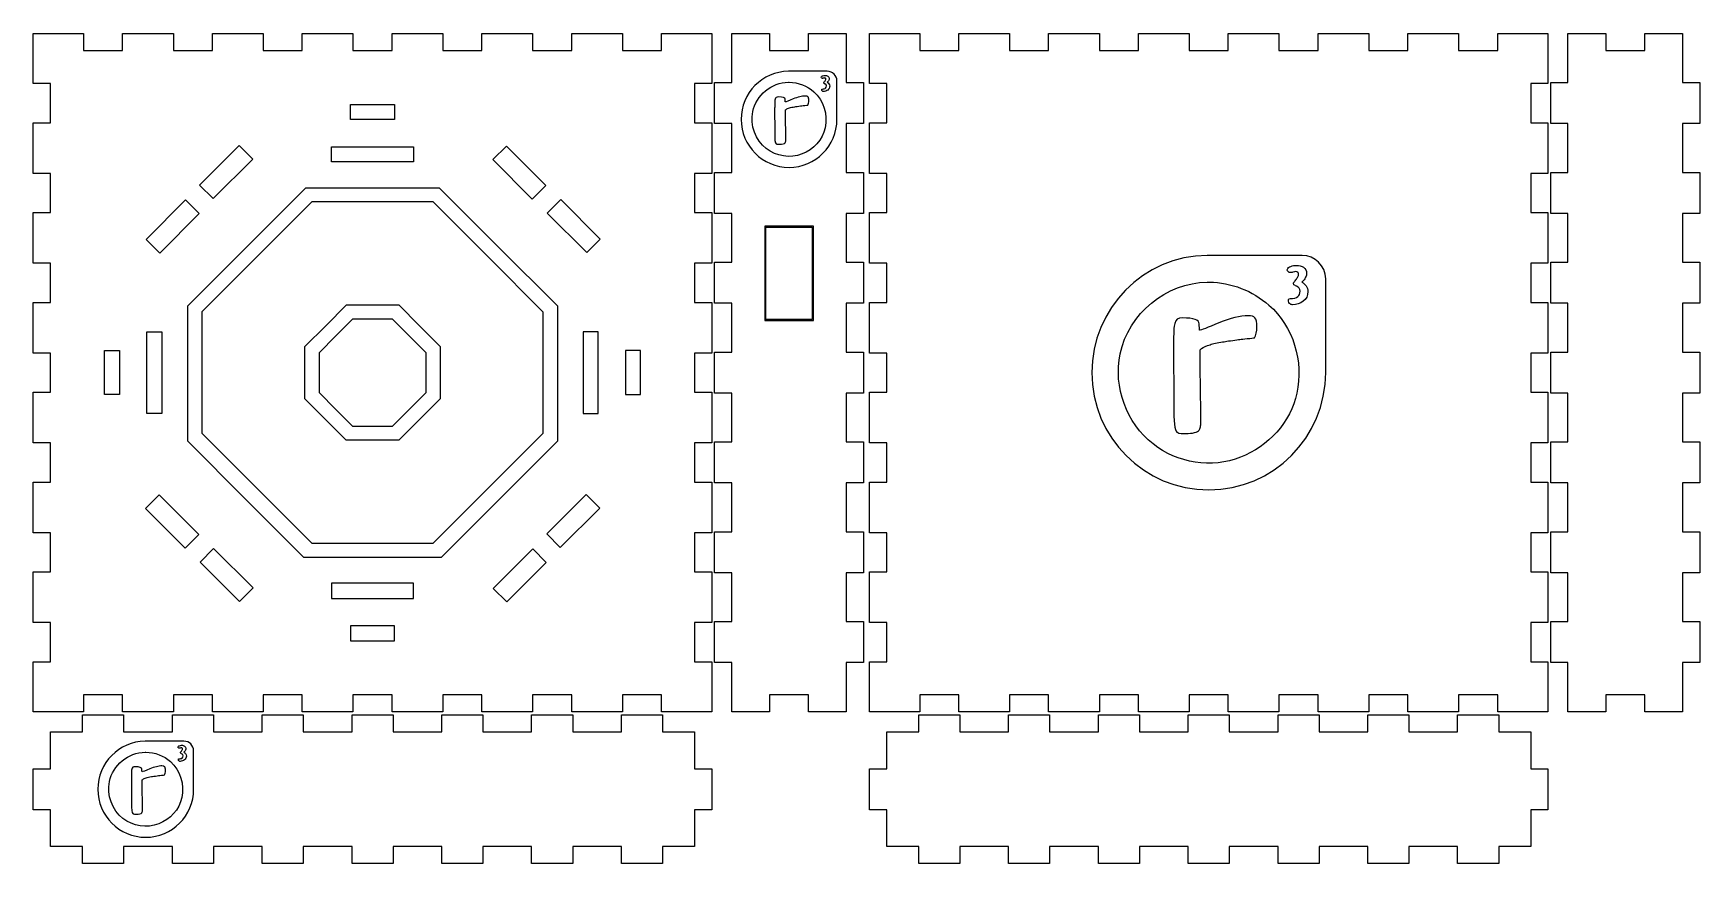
# Model space of a CAD drawing. Extents: x 6 to 298, y 136 to 281.
import ezdxf

# ---------------------------------------------------------------- set-up
doc = ezdxf.new("R2010")
doc.units = 0
doc.layers.add('newlayer', color=7, linetype='CONTINUOUS')

msp = doc.modelspace()

# ---------------------------------------------------------------- linework, layer by layer
at = {"layer": 'newlayer', "color": 7}
for points in [[(6.471903, 162.80524), (6.471903, 171.57774), (9.471903, 171.57774), (9.471903, 178.40774), (6.471903, 178.40774), (6.471903, 187.26524), (9.471903, 187.26524), (9.471903, 194.09524), (6.471903, 194.09524), (6.471903, 202.952737), (9.471903, 202.952737), (9.471903, 209.782737), (6.471903, 209.782737), (6.471903, 218.640237), (9.471903, 218.640237), (9.471903, 225.470237), (6.471903, 225.470237), (6.471903, 234.327737), (9.471903, 234.327737), (9.471903, 241.157737), (6.471903, 241.157737), (6.471903, 250.015237), (9.471903, 250.015237), (9.471903, 256.845237), (6.471903, 256.845237), (6.471903, 265.702737), (9.471903, 265.702737), (9.471903, 272.532737), (6.471903, 272.532737), (6.471903, 281.305237), (15.244403, 281.305237), (15.244403, 278.305237), (22.074403, 278.305237), (22.074403, 281.305237), (30.931903, 281.305237), (30.931903, 278.305237), (37.761903, 278.305237), (37.761903, 281.305237), (46.619403, 281.305237), (46.619403, 278.305237), (53.449403, 278.305237), (53.449403, 281.305237), (62.306903, 281.305237), (62.306903, 278.305237), (69.136903, 278.305237), (69.136903, 281.305237), (77.994403, 281.305237), (77.994403, 278.305237), (84.824403, 278.305237), (84.824403, 281.305237), (93.681903, 281.305237), (93.681903, 278.305237), (100.5119, 278.305237), (100.5119, 281.305237), (109.3694, 281.305237), (109.3694, 278.305237), (116.1994, 278.305237), (116.1994, 281.305237), (124.9719, 281.305237), (124.9719, 272.532737), (121.9719, 272.532737), (121.9719, 265.702737), (124.9719, 265.702737), (124.9719, 256.845237), (121.9719, 256.845237), (121.9719, 250.015237), (124.9719, 250.015237), (124.9719, 241.157737), (121.9719, 241.157737), (121.9719, 234.327737), (124.9719, 234.327737), (124.9719, 225.470237), (121.9719, 225.470237), (121.9719, 218.640237), (124.9719, 218.640237), (124.9719, 209.782737), (121.9719, 209.782737), (121.9719, 202.952737), (124.9719, 202.952737), (124.9719, 194.09524), (121.9719, 194.09524), (121.9719, 187.26524), (124.9719, 187.26524), (124.9719, 178.40774), (121.9719, 178.40774), (121.9719, 171.57774), (124.9719, 171.57774), (124.9719, 162.80524), (116.1994, 162.80524), (116.1994, 165.80524), (109.3694, 165.80524), (109.3694, 162.80524), (100.5119, 162.80524), (100.5119, 165.80524), (93.681903, 165.80524), (93.681903, 162.80524), (84.824403, 162.80524), (84.824403, 165.80524), (77.994403, 165.80524), (77.994403, 162.80524), (69.136903, 162.80524), (69.136903, 165.80524), (62.306903, 165.80524), (62.306903, 162.80524), (53.449403, 162.80524), (53.449403, 165.80524), (46.619403, 165.80524), (46.619403, 162.80524), (37.761903, 162.80524), (37.761903, 165.80524), (30.931903, 165.80524), (30.931903, 162.80524), (22.074403, 162.80524), (22.074403, 165.80524), (15.244403, 165.80524), (15.244403, 162.80524)], [(128.4719, 162.80524), (128.4719, 171.40774), (125.4719, 171.40774), (125.4719, 178.57774), (128.4719, 178.57774), (128.4719, 187.09524), (125.4719, 187.09524), (125.4719, 194.26524), (128.4719, 194.26524), (128.4719, 202.782737), (125.4719, 202.782737), (125.4719, 209.952737), (128.4719, 209.952737), (128.4719, 218.470237), (125.4719, 218.470237), (125.4719, 225.640237), (128.4719, 225.640237), (128.4719, 234.157737), (125.4719, 234.157737), (125.4719, 241.327737), (128.4719, 241.327737), (128.4719, 249.845237), (125.4719, 249.845237), (125.4719, 257.015237), (128.4719, 257.015237), (128.4719, 265.532737), (125.4719, 265.532737), (125.4719, 272.702737), (128.4719, 272.702737), (128.4719, 281.305237), (135.0569, 281.305237), (135.0569, 278.305237), (141.8869, 278.305237), (141.8869, 281.305237), (148.4719, 281.305237), (148.4719, 272.702737), (151.4719, 272.702737), (151.4719, 265.532737), (148.4719, 265.532737), (148.4719, 257.015237), (151.4719, 257.015237), (151.4719, 249.845237), (148.4719, 249.845237), (148.4719, 241.327737), (151.4719, 241.327737), (151.4719, 234.157737), (148.4719, 234.157737), (148.4719, 225.640237), (151.4719, 225.640237), (151.4719, 218.470237), (148.4719, 218.470237), (148.4719, 209.952737), (151.4719, 209.952737), (151.4719, 202.782737), (148.4719, 202.782737), (148.4719, 194.26524), (151.4719, 194.26524), (151.4719, 187.09524), (148.4719, 187.09524), (148.4719, 178.57774), (151.4719, 178.57774), (151.4719, 171.40774), (148.4719, 171.40774), (148.4719, 162.80524), (141.8869, 162.80524), (141.8869, 165.80524), (135.0569, 165.80524), (135.0569, 162.80524)], [(152.52192, 162.80524), (152.52192, 171.57774), (155.52192, 171.57774), (155.52192, 178.40774), (152.52192, 178.40774), (152.52192, 187.26524), (155.52192, 187.26524), (155.52192, 194.09524), (152.52192, 194.09524), (152.52192, 202.952737), (155.52192, 202.952737), (155.52192, 209.782737), (152.52192, 209.782737), (152.52192, 218.640237), (155.52192, 218.640237), (155.52192, 225.470237), (152.52192, 225.470237), (152.52192, 234.327737), (155.52192, 234.327737), (155.52192, 241.157737), (152.52192, 241.157737), (152.52192, 250.015237), (155.52192, 250.015237), (155.52192, 256.845237), (152.52192, 256.845237), (152.52192, 265.702737), (155.52192, 265.702737), (155.52192, 272.532737), (152.52192, 272.532737), (152.52192, 281.305237), (161.29443, 281.305237), (161.29443, 278.305237), (168.12443, 278.305237), (168.12443, 281.305237), (176.98194, 281.305237), (176.98194, 278.305237), (183.81194, 278.305237), (183.81194, 281.305237), (192.66945, 281.305237), (192.66945, 278.305237), (199.49945, 278.305237), (199.49945, 281.305237), (208.35696, 281.305237), (208.35696, 278.305237), (215.18696, 278.305237), (215.18696, 281.305237), (224.04447, 281.305237), (224.04447, 278.305237), (230.87451, 278.305237), (230.87451, 281.305237), (239.73206, 281.305237), (239.73206, 278.305237), (246.5621, 278.305237), (246.5621, 281.305237), (255.41963, 281.305237), (255.41963, 278.305237), (262.24963, 278.305237), (262.24963, 281.305237), (271.02213, 281.305237), (271.02213, 272.532737), (268.02213, 272.532737), (268.02213, 265.702737), (271.02213, 265.702737), (271.02213, 256.845237), (268.02213, 256.845237), (268.02213, 250.015237), (271.02213, 250.015237), (271.02213, 241.157737), (268.02213, 241.157737), (268.02213, 234.327737), (271.02213, 234.327737), (271.02213, 225.470237), (268.02213, 225.470237), (268.02213, 218.640237), (271.02213, 218.640237), (271.02213, 209.782737), (268.02213, 209.782737), (268.02213, 202.952737), (271.02213, 202.952737), (271.02213, 194.09524), (268.02213, 194.09524), (268.02213, 187.26524), (271.02213, 187.26524), (271.02213, 178.40774), (268.02213, 178.40774), (268.02213, 171.57774), (271.02213, 171.57774), (271.02213, 162.80524), (262.24963, 162.80524), (262.24963, 165.80524), (255.41963, 165.80524), (255.41963, 162.80524), (246.5621, 162.80524), (246.5621, 165.80524), (239.73206, 165.80524), (239.73206, 162.80524), (230.87451, 162.80524), (230.87451, 165.80524), (224.04447, 165.80524), (224.04447, 162.80524), (215.18696, 162.80524), (215.18696, 165.80524), (208.35696, 165.80524), (208.35696, 162.80524), (199.49945, 162.80524), (199.49945, 165.80524), (192.66945, 165.80524), (192.66945, 162.80524), (183.81194, 162.80524), (183.81194, 165.80524), (176.98194, 165.80524), (176.98194, 162.80524), (168.12443, 162.80524), (168.12443, 165.80524), (161.29443, 165.80524), (161.29443, 162.80524)], [(274.52213, 162.80524), (274.52213, 171.40774), (271.52213, 171.40774), (271.52213, 178.57774), (274.52213, 178.57774), (274.52213, 187.09524), (271.52213, 187.09524), (271.52213, 194.26524), (274.52213, 194.26524), (274.52213, 202.782737), (271.52213, 202.782737), (271.52213, 209.952737), (274.52213, 209.952737), (274.52213, 218.470237), (271.52213, 218.470237), (271.52213, 225.640237), (274.52213, 225.640237), (274.52213, 234.157737), (271.52213, 234.157737), (271.52213, 241.327737), (274.52213, 241.327737), (274.52213, 249.845237), (271.52213, 249.845237), (271.52213, 257.015237), (274.52213, 257.015237), (274.52213, 265.532737), (271.52213, 265.532737), (271.52213, 272.702737), (274.52213, 272.702737), (274.52213, 281.305237), (281.10713, 281.305237), (281.10713, 278.305237), (287.93713, 278.305237), (287.93713, 281.305237), (294.52213, 281.305237), (294.52213, 272.702737), (297.52213, 272.702737), (297.52213, 265.532737), (294.52213, 265.532737), (294.52213, 257.015237), (297.52213, 257.015237), (297.52213, 249.845237), (294.52213, 249.845237), (294.52213, 241.327737), (297.52213, 241.327737), (297.52213, 234.157737), (294.52213, 234.157737), (294.52213, 225.640237), (297.52213, 225.640237), (297.52213, 218.470237), (294.52213, 218.470237), (294.52213, 209.952737), (297.52213, 209.952737), (297.52213, 202.782737), (294.52213, 202.782737), (294.52213, 194.26524), (297.52213, 194.26524), (297.52213, 187.09524), (294.52213, 187.09524), (294.52213, 178.57774), (297.52213, 178.57774), (297.52213, 171.40774), (294.52213, 171.40774), (294.52213, 162.80524), (287.93713, 162.80524), (287.93713, 165.80524), (281.10713, 165.80524), (281.10713, 162.80524)], [(134.2219, 231.141175), (134.3215, 231.141175), (142.72189, 231.141175), (142.72189, 247.641177), (134.22189, 247.641177)], [(134.42112, 231.340393), (134.42112, 247.441957), (142.52268, 247.441957), (142.52268, 231.340393)], [(9.471903, 139.30524), (9.471903, 145.72024), (6.471903, 145.72024), (6.471903, 152.89024), (9.471903, 152.89024), (9.471903, 159.30524), (15.074403, 159.30524), (15.074403, 162.30524), (22.244403, 162.30524), (22.244403, 159.30524), (30.761903, 159.30524), (30.761903, 162.30524), (37.931903, 162.30524), (37.931903, 159.30524), (46.449403, 159.30524), (46.449403, 162.30524), (53.619403, 162.30524), (53.619403, 159.30524), (62.136903, 159.30524), (62.136903, 162.30524), (69.306903, 162.30524), (69.306903, 159.30524), (77.824403, 159.30524), (77.824403, 162.30524), (84.994403, 162.30524), (84.994403, 159.30524), (93.511903, 159.30524), (93.511903, 162.30524), (100.6819, 162.30524), (100.6819, 159.30524), (109.1994, 159.30524), (109.1994, 162.30524), (116.3694, 162.30524), (116.3694, 159.30524), (121.9719, 159.30524), (121.9719, 152.89024), (124.9719, 152.89024), (124.9719, 145.72024), (121.9719, 145.72024), (121.9719, 139.30524), (116.3694, 139.30524), (116.3694, 136.30524), (109.1994, 136.30524), (109.1994, 139.30524), (100.6819, 139.30524), (100.6819, 136.30524), (93.511903, 136.30524), (93.511903, 139.30524), (84.994403, 139.30524), (84.994403, 136.30524), (77.824403, 136.30524), (77.824403, 139.30524), (69.306903, 139.30524), (69.306903, 136.30524), (62.136903, 136.30524), (62.136903, 139.30524), (53.619403, 139.30524), (53.619403, 136.30524), (46.449403, 136.30524), (46.449403, 139.30524), (37.931903, 139.30524), (37.931903, 136.30524), (30.761903, 136.30524), (30.761903, 139.30524), (22.244403, 139.30524), (22.244403, 136.30524), (15.074403, 136.30524), (15.074403, 139.30524)], [(155.52192, 139.30524), (155.52192, 145.72024), (152.52192, 145.72024), (152.52192, 152.89024), (155.52192, 152.89024), (155.52192, 159.30524), (161.12443, 159.30524), (161.12443, 162.30524), (168.29443, 162.30524), (168.29443, 159.30524), (176.81194, 159.30524), (176.81194, 162.30524), (183.98194, 162.30524), (183.98194, 159.30524), (192.49945, 159.30524), (192.49945, 162.30524), (199.66945, 162.30524), (199.66945, 159.30524), (208.18696, 159.30524), (208.18696, 162.30524), (215.35696, 162.30524), (215.35696, 159.30524), (223.87447, 159.30524), (223.87447, 162.30524), (231.04451, 162.30524), (231.04451, 159.30524), (239.56206, 159.30524), (239.56206, 162.30524), (246.7321, 162.30524), (246.7321, 159.30524), (255.24963, 159.30524), (255.24963, 162.30524), (262.41963, 162.30524), (262.41963, 159.30524), (268.02213, 159.30524), (268.02213, 152.89024), (271.02213, 152.89024), (271.02213, 145.72024), (268.02213, 145.72024), (268.02213, 139.30524), (262.41963, 139.30524), (262.41963, 136.30524), (255.24963, 136.30524), (255.24963, 139.30524), (246.7321, 139.30524), (246.7321, 136.30524), (239.56206, 136.30524), (239.56206, 139.30524), (231.04451, 139.30524), (231.04451, 136.30524), (223.87447, 136.30524), (223.87447, 139.30524), (215.35696, 139.30524), (215.35696, 136.30524), (208.18696, 136.30524), (208.18696, 139.30524), (199.66945, 139.30524), (199.66945, 136.30524), (192.49945, 136.30524), (192.49945, 139.30524), (183.98194, 139.30524), (183.98194, 136.30524), (176.81194, 136.30524), (176.81194, 139.30524), (168.29443, 139.30524), (168.29443, 136.30524), (161.12443, 136.30524), (161.12443, 139.30524)]]:
    msp.add_lwpolyline(points, close=True, dxfattribs=at)
at = {"layer": 'newlayer', "color": 1}
for points in [[(138.363918, 274.67844)], [(144.741997, 273.961617)], [(138.514581, 272.759017)], [(61.887277, 266.246922), (61.887277, 268.880208), (69.556539, 268.880208), (69.556539, 266.246922)], [(141.303333, 270.353814)], [(37.883633, 252.440785), (35.514421, 254.809997), (42.414586, 261.710161), (44.783798, 259.340949)], [(58.579988, 258.838652), (58.579988, 261.471938), (72.863833, 261.471938), (72.863833, 258.838652)], [(95.993367, 254.727947), (93.624155, 252.358735), (86.72399, 259.2589), (89.093202, 261.628112)], [(87.85193, 199.92522), (77.70278, 189.77608), (65.721916, 189.77608), (53.741036, 189.77608), (43.591892, 199.92522), (33.442747, 210.07436), (33.442747, 221.88788), (33.442747, 233.70139), (43.763702, 244.0179), (54.084656, 254.3344), (65.726356, 254.3344), (77.36806, 254.3344), (87.68456, 244.01345), (98.00107, 233.6925), (98.00107, 221.88343), (98.00107, 210.07436)], [(28.538934, 242.931995), (26.169723, 245.301206), (33.069887, 252.201371), (35.439099, 249.832159)], [(85.92084, 242.2494), (76.31005, 251.86496), (65.726686, 251.86496), (55.143306, 251.86496), (45.527748, 242.25417), (35.912192, 232.64338), (35.912192, 222.06001), (35.912192, 211.47663), (45.52298, 201.86108), (55.133766, 192.24552), (65.717146, 192.24552), (76.30051, 192.24552), (85.91607, 201.85631), (95.53163, 211.4671), (95.53163, 222.05047), (95.53163, 232.63385)], [(105.50215, 245.383255), (103.132938, 243.014043), (96.232773, 249.914208), (98.601985, 252.28342)], [(211.508465, 242.534527)], [(227.077222, 240.784822)], [(211.876231, 237.849377)], [(73.917976, 213.84685), (70.295976, 210.23719), (65.709586, 210.23719), (61.123196, 210.23719), (57.513526, 213.85918), (53.903856, 217.48118), (53.903856, 222.0428), (53.903856, 226.60443), (57.538286, 230.23886), (61.172716, 233.87329), (65.746676, 233.87329), (70.320626, 233.87329), (73.930296, 230.2513), (77.53996, 226.6293), (77.53996, 222.04291), (77.53996, 217.45652)], [(72.137426, 228.47075), (69.204336, 231.40385), (65.721916, 231.40385), (62.239496, 231.40385), (59.306396, 228.47075), (56.373306, 225.53766), (56.373306, 222.05524), (56.373306, 218.57282), (59.306396, 215.63973), (62.239496, 212.70663), (65.721916, 212.70663), (69.204336, 212.70663), (72.137426, 215.63973), (75.07052, 218.57282), (75.07052, 222.05524), (75.07052, 225.53766)], [(218.683516, 231.978479)], [(28.938985, 214.913323), (26.305699, 214.913323), (26.305699, 229.197168), (28.938985, 229.197168)], [(102.50483, 214.913318), (105.138116, 214.913318), (105.138116, 229.197163), (102.50483, 229.197163)], [(21.530715, 218.220612), (18.897429, 218.220612), (18.897429, 225.889874), (21.530715, 225.889874)], [(109.9131, 218.220607), (112.546386, 218.220607), (112.546386, 225.889869), (109.9131, 225.889869)], [(35.35707, 193.797591), (32.987859, 191.428379), (26.087694, 198.328544), (28.456906, 200.697756)], [(98.519942, 191.510419), (96.15073, 193.879631), (103.050895, 200.779795), (105.420107, 198.410583)], [(44.865839, 184.452885), (42.496628, 182.083673), (35.596463, 188.983838), (37.965675, 191.35305)], [(89.175243, 182.001643), (86.806031, 184.370855), (93.706196, 191.271019), (96.075408, 188.901807)], [(58.579988, 185.27183), (58.579988, 182.638544), (72.863833, 182.638544), (72.863833, 185.27183)], [(61.887277, 177.86356), (61.887277, 175.230274), (69.556539, 175.230274), (69.556539, 177.86356)], [(25.999696, 157.695239)], [(26.150359, 155.775816)], [(32.377775, 156.978416)], [(28.939111, 153.370613)]]:
    msp.add_lwpolyline(points, close=True, dxfattribs=at)
for points in [[(145.152637, 274.67844), (138.473223, 274.67844), (138.434818, 274.67844)], [(144.180707, 273.490648), (144.17775, 273.49361), (144.174793, 273.496572)], [(144.186616, 271.494212), (144.21025, 271.57715), (144.292968, 271.580112)], [(144.538165, 272.66423), (144.535208, 272.702737), (144.555888, 272.73532)], [(144.697689, 272.918969), (144.697689, 272.92193)], [(144.854261, 273.141124), (144.854261, 273.144086)], [(145.436239, 272.504279), (145.439196, 272.504279)], [(146.839478, 266.396486), (146.839478, 273.007832)], [(135.956257, 268.336643), (135.968073, 263.961662)], [(137.911928, 263.185599), (137.911928, 263.469958), (137.864661, 266.692693), (137.864661, 267.924915)], [(228.079588, 242.534527), (211.775276, 242.534527), (211.681532, 242.534527)], [(225.707125, 239.635227), (225.699908, 239.642456), (225.69269, 239.649685)], [(227.351256, 238.782067), (227.351256, 238.789297)], [(226.579674, 237.618011), (226.572456, 237.712003), (226.622936, 237.791535)], [(226.969069, 238.239805), (226.969069, 238.247035)], [(228.771854, 237.227583), (228.779071, 237.227583)], [(232.19713, 222.318974), (232.19713, 238.456712)], [(225.72155, 234.762095), (225.77924, 234.964539), (225.981152, 234.971769)], [(205.631414, 227.054734), (205.660258, 216.375774)], [(210.405166, 214.481469), (210.405166, 215.175566), (210.289788, 223.04199), (210.289788, 226.04974)], [(32.788415, 157.695239), (26.109001, 157.695239), (26.070596, 157.695239)], [(31.816485, 156.507447), (31.813528, 156.510409), (31.810571, 156.513371)], [(31.822394, 154.511011), (31.846028, 154.593949), (31.928746, 154.596911)], [(32.173943, 155.681029), (32.170986, 155.719536), (32.191666, 155.752119)], [(32.333467, 155.935768), (32.333467, 155.938729)], [(32.490039, 156.157923), (32.490039, 156.160885)], [(33.072017, 155.521078), (33.074974, 155.521078)], [(34.475256, 149.413285), (34.475256, 156.024631)], [(23.592035, 151.353442), (23.603851, 146.978461)], [(25.547706, 146.202398), (25.547706, 146.486757), (25.500439, 149.709492), (25.500439, 150.941714)]]:
    msp.add_lwpolyline(points, dxfattribs=at)
for points in [[(138.363918, 274.67844), (133.794468, 274.620341), (130.104014, 270.882085), (130.104014, 266.286889)], [(138.434818, 274.67844), (138.411588, 274.67844), (138.387183, 274.678739), (138.363918, 274.67844)], [(144.092076, 273.650599), (144.092076, 273.726804), (144.140649, 273.77419), (144.183656, 273.804627)], [(144.174793, 273.496572), (144.13297, 273.531512), (144.092076, 273.58226), (144.092076, 273.650599)], [(144.183656, 273.804627), (144.226661, 273.835064), (144.276416, 273.860766), (144.340228, 273.884603)], [(144.340228, 273.884603), (144.471825, 273.935348), (144.605894, 273.961614), (144.741997, 273.961617)], [(144.742005, 273.961619), (144.946214, 273.961616), (145.122049, 273.917666), (145.258988, 273.822401)], [(146.839478, 273.007832), (146.821149, 273.928788), (146.073968, 274.671502), (145.152637, 274.67844)], [(145.258988, 273.822401), (145.397547, 273.728837), (145.477597, 273.57807), (145.477598, 273.410673)], [(132.13354, 267.628708), (132.713186, 270.494329), (135.441421, 272.74243), (138.363918, 272.756055)], [(138.363918, 272.756055), (138.414207, 272.75686), (138.464319, 272.759442), (138.514581, 272.759017)], [(138.514581, 272.759017), (140.072748, 272.745819), (141.614894, 272.143526), (142.78338, 271.112105)], [(142.78338, 271.112105), (144.532465, 269.596412), (145.268935, 267.078979), (144.774502, 264.829549)], [(144.177755, 271.399426), (144.177755, 271.431654), (144.179069, 271.463919), (144.186616, 271.494212)], [(144.254565, 271.239474), (144.21463, 271.282593), (144.177755, 271.329464), (144.177755, 271.399426)], [(144.313645, 273.440293), (144.243375, 273.440282), (144.217291, 273.46525), (144.180707, 273.490648)], [(144.452496, 271.14765), (144.378269, 271.14765), (144.305065, 271.185225), (144.254565, 271.239474)], [(144.292968, 271.580112), (144.552625, 271.588863), (144.736084, 271.64552), (144.8454, 271.731178)], [(144.3875, 273.452141), (144.359056, 273.445941), (144.351929, 273.440287), (144.313645, 273.440293)], [(144.499759, 273.4788), (144.453112, 273.467106), (144.415943, 273.458341), (144.3875, 273.452141)], [(144.455452, 271.14765), (144.455452, 271.14765), (144.452968, 271.147741), (144.452496, 271.14765)], [(145.232403, 271.396464), (145.018945, 271.241046), (144.756158, 271.157455), (144.455452, 271.14765)], [(144.668147, 273.511383), (144.651175, 273.511382), (144.588111, 273.500944), (144.499759, 273.4788)], [(144.623836, 272.539823), (144.590628, 272.562562), (144.546399, 272.581698), (144.538165, 272.66423)], [(144.555888, 272.73532), (144.58364, 272.778604), (144.627635, 272.83468), (144.697689, 272.918969)], [(144.744958, 272.474658), (144.69555, 272.496949), (144.657044, 272.517085), (144.623836, 272.539823)], [(144.851307, 273.455103), (144.818009, 273.485919), (144.765085, 273.511381), (144.668147, 273.511383)], [(144.697689, 272.92193), (144.764909, 273.000198), (144.817642, 273.073812), (144.854261, 273.141124)], [(145.004926, 272.110323), (145.004925, 272.286246), (144.935277, 272.390294), (144.744958, 272.474658)], [(144.8454, 271.731178), (144.954717, 271.816835), (145.004926, 271.930305), (145.004926, 272.110323)], [(144.904481, 273.327734), (144.90448, 273.386543), (144.889861, 273.419419), (144.851307, 273.455103)], [(144.854261, 273.144086), (144.888856, 273.204331), (144.90448, 273.261781), (144.904481, 273.327734)], [(145.264897, 272.886386), (145.226291, 272.843606), (145.185715, 272.799973), (145.143775, 272.759017)], [(145.143775, 272.759017), (145.261431, 272.692779), (145.360914, 272.609268), (145.436239, 272.504279)], [(145.572134, 272.080702), (145.572133, 271.795829), (145.45426, 271.5561), (145.232403, 271.396464)], [(145.406698, 273.114466), (145.364452, 273.024771), (145.317621, 272.947597), (145.264897, 272.886386)], [(145.477598, 273.410673), (145.477597, 273.311631), (145.451436, 273.212095), (145.406698, 273.114466)], [(145.439196, 272.504279), (145.439574, 272.503635), (145.438818, 272.499), (145.439196, 272.498355)], [(145.439196, 272.498355), (145.528227, 272.378256), (145.572133, 272.234914), (145.572134, 272.080702)], [(135.968073, 269.112706), (135.952262, 268.548012), (135.959209, 268.607253), (135.95921, 268.354416)], [(135.95921, 268.348491), (135.95837, 268.345367), (135.957375, 268.343798), (135.956257, 268.336643)], [(135.95921, 268.354416), (135.95921, 268.350469), (135.959204, 268.352154), (135.95921, 268.348491)], [(136.041928, 269.796945), (135.966392, 269.541284), (135.97861, 269.345878), (135.968073, 269.112706)], [(136.609131, 270.202749), (136.245515, 270.202741), (136.136781, 270.112992), (136.041928, 269.796945)], [(137.79376, 269.785097), (137.793756, 270.063217), (137.399594, 270.202741), (136.609131, 270.202749)], [(137.817394, 269.328938), (137.80158, 269.417425), (137.793756, 269.570172), (137.79376, 269.785097)], [(139.194044, 269.841376), (138.371955, 269.500029), (137.912245, 269.32893), (137.817394, 269.328938)], [(137.864661, 267.924915), (137.959512, 268.051331), (138.134598, 268.154149), (138.387552, 268.230008)], [(138.387552, 268.230008), (138.514022, 268.267929), (138.631384, 268.304634), (138.742054, 268.342567)], [(138.742054, 268.342567), (138.868523, 268.380487), (139.020138, 268.412063), (139.194044, 268.437353)], [(141.303333, 270.353815), (140.718381, 270.353806), (140.016124, 270.182707), (139.194044, 269.841376)], [(139.194044, 268.437353), (139.383752, 268.475273), (139.540232, 268.501719), (139.666714, 268.514367)], [(139.666714, 268.514367), (139.793181, 268.539645), (139.968268, 268.56609), (140.189605, 268.591381)], [(140.189605, 268.591381), (140.410929, 268.629301), (140.575237, 268.652784), (140.685908, 268.665433)], [(140.685908, 268.665433), (140.812376, 268.678068), (140.995286, 268.696421), (141.232432, 268.721712)], [(141.232432, 268.721712), (141.485375, 268.74699), (141.657508, 268.768305), (141.752369, 268.780954)], [(141.776003, 270.202749), (141.696948, 270.303878), (141.540464, 270.353806), (141.303333, 270.353814)], [(141.752369, 268.780954), (141.863029, 268.957937), (141.920749, 269.21567), (141.920758, 269.557017)], [(141.920758, 269.557017), (141.920749, 269.898348), (141.87085, 270.114245), (141.776003, 270.202749)], [(130.104014, 266.286889), (130.104014, 261.655511), (133.854019, 257.8983), (138.473223, 257.8983)], [(134.493934, 261.183238), (132.574927, 262.653566), (131.64575, 265.263742), (132.13354, 267.628708)], [(138.473223, 257.8983), (143.092427, 257.8983), (146.839479, 261.655511), (146.839478, 266.286889)], [(146.839478, 266.286889), (146.839478, 266.323073), (146.840139, 266.36041), (146.839478, 266.396486)], [(135.968073, 263.961662), (135.968442, 262.770795), (136.012569, 262.137011), (136.201454, 262.036315)], [(136.201454, 262.036315), (136.296308, 261.985746), (136.276489, 261.932643), (136.7982, 261.932643)], [(136.7982, 261.932643), (137.335713, 261.932643), (137.667282, 262.017108), (137.79376, 262.181456)], [(137.79376, 262.181456), (137.856993, 262.282592), (137.88829, 262.38245), (137.888294, 262.483588)], [(137.888294, 262.483588), (137.904099, 262.584725), (137.911923, 262.711027), (137.911928, 262.862733)], [(137.911928, 262.862733), (137.911923, 263.02708), (137.911923, 263.135029), (137.911928, 263.185599)], [(144.774502, 264.829549), (144.342348, 262.73494), (142.72825, 260.988766), (140.747946, 260.241299)], [(140.747946, 260.241299), (138.692876, 259.40975), (136.222827, 259.807505), (134.493934, 261.183238)], [(211.508465, 242.534527), (200.354533, 242.392713), (191.346212, 233.267944), (191.346212, 222.051457)], [(211.681532, 242.534527), (211.624826, 242.534527), (211.565255, 242.535256), (211.508465, 242.534527)], [(232.19713, 238.456712), (232.15239, 240.704689), (230.328536, 242.517593), (228.079588, 242.534527)], [(225.490779, 240.025654), (225.490779, 240.211662), (225.609345, 240.327329), (225.714324, 240.401623)], [(225.69269, 239.649685), (225.590601, 239.734972), (225.490779, 239.858844), (225.490779, 240.025654)], [(226.031624, 239.512314), (225.860097, 239.512287), (225.796428, 239.573232), (225.707125, 239.635227)], [(225.714324, 240.401623), (225.8193, 240.475916), (225.940749, 240.538653), (226.096513, 240.596837)], [(226.211902, 239.541234), (226.142471, 239.5261), (226.125076, 239.512299), (226.031624, 239.512314)], [(226.096513, 240.596837), (226.417739, 240.720702), (226.744998, 240.784815), (227.077222, 240.784822)], [(226.485925, 239.606306), (226.372062, 239.577764), (226.281332, 239.556368), (226.211902, 239.541234)], [(226.896956, 239.685838), (226.855529, 239.685836), (226.701591, 239.660358), (226.485925, 239.606306)], [(227.344046, 239.548465), (227.262767, 239.623682), (227.13358, 239.685833), (226.896956, 239.685838)], [(226.969069, 238.247035), (227.133151, 238.438079), (227.26187, 238.617764), (227.351256, 238.782067)], [(227.077243, 240.784826), (227.575712, 240.78482), (228.004922, 240.677542), (228.339187, 240.445008)], [(227.473844, 239.237567), (227.473842, 239.381115), (227.438157, 239.461363), (227.344046, 239.548465)], [(227.351256, 238.789297), (227.435703, 238.936351), (227.473842, 239.076582), (227.473844, 239.237567)], [(228.339187, 240.445008), (228.677407, 240.216627), (228.872806, 239.848615), (228.872809, 239.440015)], [(228.699743, 238.716998), (228.596624, 238.49806), (228.482309, 238.309684), (228.35361, 238.160275)], [(228.872809, 239.440015), (228.872806, 239.198262), (228.808948, 238.955302), (228.699743, 238.716998)], [(196.300242, 225.326724), (197.715146, 232.321463), (204.374712, 237.808889), (211.508465, 237.842147)], [(211.508465, 237.842147), (211.631219, 237.844113), (211.753541, 237.850415), (211.876231, 237.849377)], [(211.876231, 237.849378), (215.679684, 237.81716), (219.444031, 236.347014), (222.296281, 233.829403)], [(226.788795, 237.314343), (226.707736, 237.369847), (226.599771, 237.416557), (226.579674, 237.618011)], [(226.622936, 237.791535), (226.690677, 237.897188), (226.798067, 238.034064), (226.969069, 238.239805)], [(227.084451, 237.15528), (226.963846, 237.209692), (226.869855, 237.25884), (226.788795, 237.314343)], [(227.719027, 236.265969), (227.719025, 236.695382), (227.549015, 236.949355), (227.084451, 237.15528)], [(227.329627, 235.340507), (227.596469, 235.54959), (227.719027, 235.82656), (227.719027, 236.265969)], [(228.35361, 238.160275), (228.259375, 238.05585), (228.16033, 237.949347), (228.057955, 237.849378)], [(228.057955, 237.849378), (228.34515, 237.687694), (228.587986, 237.483851), (228.771854, 237.227583)], [(229.103571, 236.193668), (229.103569, 235.498316), (228.815843, 234.913157), (228.274294, 234.523499)], [(228.779071, 237.227583), (228.779994, 237.226011), (228.778149, 237.214696), (228.779071, 237.213122)], [(228.779071, 237.213122), (228.996395, 236.919971), (229.103569, 236.570084), (229.103571, 236.193668)], [(222.296281, 233.829403), (226.56576, 230.129725), (228.363468, 223.984881), (227.156567, 218.494213)], [(225.699921, 234.530729), (225.699921, 234.609396), (225.703126, 234.688152), (225.72155, 234.762095)], [(225.887412, 234.1403), (225.789932, 234.245549), (225.699921, 234.359958), (225.699921, 234.530729)], [(226.370556, 233.916165), (226.18937, 233.916165), (226.01068, 234.007884), (225.887412, 234.1403)], [(225.981152, 234.971769), (226.614969, 234.993129), (227.06279, 235.131425), (227.329627, 235.340507)], [(226.377774, 233.916165), (226.377774, 233.916165), (226.371709, 233.916389), (226.370556, 233.916165)], [(228.274294, 234.523499), (227.753248, 234.144137), (227.111789, 233.940098), (226.377774, 233.916165)], [(205.840535, 230.619208), (205.656155, 229.995161), (205.685978, 229.518191), (205.660258, 228.949039)], [(207.225068, 231.609741), (206.337487, 231.609721), (206.072071, 231.390652), (205.840535, 230.619208)], [(210.116721, 230.590288), (210.116712, 231.269155), (209.15457, 231.609721), (207.225068, 231.609741)], [(210.17441, 229.476842), (210.135809, 229.692833), (210.116712, 230.065674), (210.116721, 230.590288)], [(213.534786, 230.727661), (211.528084, 229.894462), (210.405942, 229.476823), (210.17441, 229.476842)], [(218.683516, 231.97848), (217.25566, 231.97846), (215.541465, 231.560821), (213.534786, 230.727661)], [(219.837293, 231.609741), (219.644321, 231.856589), (219.262348, 231.978459), (218.683516, 231.978479)], [(219.779603, 228.139259), (220.049722, 228.571262), (220.190616, 229.200366), (220.190636, 230.033564)], [(220.190636, 230.033564), (220.190616, 230.866725), (220.068814, 231.393711), (219.837293, 231.609741)], [(205.660258, 228.949039), (205.621664, 227.570669), (205.63862, 227.715269), (205.638624, 227.098116)], [(205.638624, 227.083655), (205.636572, 227.07603), (205.634144, 227.072199), (205.631414, 227.054734)], [(205.638624, 227.098116), (205.638624, 227.088482), (205.638609, 227.092595), (205.638624, 227.083655)], [(211.566154, 226.794448), (211.874865, 226.887008), (212.161344, 226.976603), (212.431487, 227.069194)], [(212.431487, 227.069194), (212.740196, 227.161754), (213.110284, 227.238827), (213.534786, 227.30056)], [(213.534786, 227.30056), (213.99786, 227.393119), (214.379824, 227.45767), (214.688562, 227.488544)], [(214.688562, 227.488544), (214.997267, 227.550245), (215.424651, 227.614795), (215.964929, 227.676529)], [(215.964929, 227.676529), (216.505175, 227.769088), (216.90625, 227.826408), (217.176394, 227.857283)], [(217.176394, 227.857283), (217.485101, 227.888125), (217.931579, 227.932923), (218.510449, 227.994656)], [(218.510449, 227.994656), (219.127876, 228.056356), (219.54805, 228.108384), (219.779603, 228.139259)], [(202.061916, 209.593876), (197.377658, 213.182821), (195.109558, 219.554042), (196.300242, 225.326724)], [(210.289788, 226.04974), (210.521319, 226.358311), (210.9487, 226.609282), (211.566154, 226.794448)], [(191.346212, 222.051457), (191.346212, 210.746653), (200.499897, 201.575618), (211.775276, 201.575618)], [(211.775276, 201.575618), (223.050657, 201.575618), (232.197133, 210.746653), (232.19713, 222.051457)], [(232.19713, 222.051457), (232.19713, 222.13978), (232.198744, 222.230916), (232.19713, 222.318974)], [(227.156567, 218.494213), (226.101688, 213.38145), (222.161709, 209.119185), (217.327828, 207.294682)], [(205.660258, 216.375774), (205.661157, 213.468968), (205.768872, 211.921955), (206.229936, 211.676163)], [(210.116722, 212.030442), (210.271073, 212.277307), (210.347467, 212.52105), (210.347477, 212.767919)], [(210.347477, 212.767919), (210.386056, 213.014786), (210.405156, 213.323079), (210.405166, 213.693381)], [(210.405166, 213.693381), (210.405156, 214.094539), (210.405156, 214.358033), (210.405166, 214.481469)], [(217.327828, 207.294682), (212.311445, 205.26494), (206.282107, 206.235826), (202.061916, 209.593876)], [(206.229936, 211.676163), (206.461472, 211.55273), (206.413095, 211.423109), (207.686579, 211.423109)], [(207.686579, 211.423109), (208.998638, 211.423109), (209.807991, 211.629282), (210.116722, 212.030442)], [(25.999696, 157.695239), (21.430246, 157.63714), (17.739792, 153.898884), (17.739792, 149.303688)], [(26.070596, 157.695239), (26.047366, 157.695239), (26.022961, 157.695538), (25.999696, 157.695239)], [(34.475256, 156.024631), (34.456927, 156.945587), (33.709746, 157.688301), (32.788415, 157.695239)], [(19.769318, 150.645507), (20.348964, 153.511128), (23.077199, 155.759229), (25.999696, 155.772854)], [(25.999696, 155.772854), (26.049985, 155.773659), (26.100097, 155.776241), (26.150359, 155.775816)], [(26.150359, 155.775816), (27.708526, 155.762618), (29.250672, 155.160325), (30.419158, 154.128904)], [(31.727854, 156.667398), (31.727854, 156.743603), (31.776427, 156.790989), (31.819434, 156.821426)], [(31.810571, 156.513371), (31.768748, 156.548311), (31.727854, 156.599059), (31.727854, 156.667398)], [(31.813533, 154.416225), (31.813533, 154.448453), (31.814847, 154.480718), (31.822394, 154.511011)], [(31.890343, 154.256273), (31.850408, 154.299392), (31.813533, 154.346263), (31.813533, 154.416225)], [(31.949423, 156.457092), (31.879153, 156.457081), (31.853069, 156.482049), (31.816485, 156.507447)], [(31.819434, 156.821426), (31.862439, 156.851863), (31.912194, 156.877565), (31.976006, 156.901402)], [(31.928746, 154.596911), (32.188403, 154.605662), (32.371862, 154.662319), (32.481178, 154.747977)], [(32.023278, 156.46894), (31.994834, 156.46274), (31.987707, 156.457086), (31.949423, 156.457092)], [(31.976006, 156.901402), (32.107603, 156.952147), (32.241672, 156.978413), (32.377775, 156.978416)], [(32.135537, 156.495599), (32.08889, 156.483905), (32.051721, 156.47514), (32.023278, 156.46894)], [(32.868181, 154.413263), (32.654723, 154.257845), (32.391936, 154.174254), (32.09123, 154.164449)], [(32.303925, 156.528182), (32.286953, 156.528181), (32.223889, 156.517743), (32.135537, 156.495599)], [(32.259614, 155.556622), (32.226406, 155.579361), (32.182177, 155.598497), (32.173943, 155.681029)], [(32.191666, 155.752119), (32.219418, 155.795403), (32.263413, 155.851479), (32.333467, 155.935768)], [(32.380736, 155.491457), (32.331328, 155.513748), (32.292822, 155.533884), (32.259614, 155.556622)], [(32.487085, 156.471902), (32.453787, 156.502718), (32.400863, 156.52818), (32.303925, 156.528182)], [(32.333467, 155.938729), (32.400687, 156.016997), (32.45342, 156.090611), (32.490039, 156.157923)], [(32.377783, 156.978418), (32.581992, 156.978415), (32.757827, 156.934465), (32.894766, 156.8392)], [(32.640704, 155.127122), (32.640703, 155.303045), (32.571055, 155.407093), (32.380736, 155.491457)], [(32.481178, 154.747977), (32.590495, 154.833634), (32.640704, 154.947104), (32.640704, 155.127122)], [(32.540259, 156.344533), (32.540258, 156.403342), (32.525639, 156.436218), (32.487085, 156.471902)], [(32.490039, 156.160885), (32.524634, 156.22113), (32.540258, 156.27858), (32.540259, 156.344533)], [(32.900675, 155.903185), (32.862069, 155.860405), (32.821493, 155.816772), (32.779553, 155.775816)], [(32.779553, 155.775816), (32.897209, 155.709578), (32.996692, 155.626067), (33.072017, 155.521078)], [(33.207912, 155.097501), (33.207911, 154.812628), (33.090038, 154.572899), (32.868181, 154.413263)], [(32.894766, 156.8392), (33.033325, 156.745636), (33.113375, 156.594869), (33.113376, 156.427472)], [(33.042476, 156.131265), (33.00023, 156.04157), (32.953399, 155.964396), (32.900675, 155.903185)], [(33.113376, 156.427472), (33.113375, 156.32843), (33.087214, 156.228894), (33.042476, 156.131265)], [(33.074974, 155.521078), (33.075352, 155.520434), (33.074596, 155.515799), (33.074974, 155.515154)], [(33.074974, 155.515154), (33.164005, 155.395055), (33.207911, 155.251713), (33.207912, 155.097501)], [(23.603851, 152.129505), (23.58804, 151.564811), (23.594987, 151.624052), (23.594988, 151.371215)], [(23.594988, 151.36529), (23.594148, 151.362166), (23.593153, 151.360597), (23.592035, 151.353442)], [(23.594988, 151.371215), (23.594988, 151.367268), (23.594982, 151.368953), (23.594988, 151.36529)], [(23.677706, 152.813744), (23.60217, 152.558083), (23.614388, 152.362677), (23.603851, 152.129505)], [(24.244909, 153.219548), (23.881293, 153.21954), (23.772559, 153.129791), (23.677706, 152.813744)], [(25.429538, 152.801896), (25.429534, 153.080016), (25.035372, 153.21954), (24.244909, 153.219548)], [(25.453172, 152.345736), (25.437358, 152.434224), (25.429534, 152.586971), (25.429538, 152.801896)], [(26.829822, 152.858175), (26.007733, 152.516828), (25.548023, 152.345729), (25.453172, 152.345736)], [(26.02333, 151.246807), (26.1498, 151.284728), (26.267162, 151.321433), (26.377832, 151.359366)], [(26.377832, 151.359366), (26.504301, 151.397286), (26.655916, 151.428862), (26.829822, 151.454152)], [(28.939111, 153.370614), (28.354159, 153.370605), (27.651902, 153.199506), (26.829822, 152.858175)], [(26.829822, 151.454152), (27.01953, 151.492072), (27.17601, 151.518518), (27.302492, 151.531166)], [(27.302492, 151.531166), (27.428959, 151.556444), (27.604046, 151.582889), (27.825383, 151.60818)], [(27.825383, 151.60818), (28.046707, 151.6461), (28.211015, 151.669583), (28.321686, 151.682232)], [(28.321686, 151.682232), (28.448154, 151.694867), (28.631064, 151.71322), (28.86821, 151.738511)], [(28.86821, 151.738511), (29.121153, 151.763789), (29.293286, 151.785104), (29.388147, 151.797753)], [(29.411781, 153.219548), (29.332726, 153.320677), (29.176242, 153.370605), (28.939111, 153.370613)], [(29.388147, 151.797753), (29.498807, 151.974736), (29.556527, 152.232469), (29.556536, 152.573816)], [(29.556536, 152.573816), (29.556527, 152.915147), (29.506628, 153.131044), (29.411781, 153.219548)], [(30.419158, 154.128904), (32.168243, 152.613211), (32.904713, 150.095778), (32.41028, 147.846348)], [(32.088274, 154.164449), (32.014047, 154.164449), (31.940843, 154.202024), (31.890343, 154.256273)], [(32.09123, 154.164449), (32.09123, 154.164449), (32.088746, 154.16454), (32.088274, 154.164449)], [(17.739792, 149.303688), (17.739792, 144.67231), (21.489797, 140.915099), (26.109001, 140.915099)], [(22.129712, 144.200037), (20.210705, 145.670365), (19.281528, 148.280541), (19.769318, 150.645507)], [(25.500439, 150.941714), (25.59529, 151.06813), (25.770376, 151.170948), (26.02333, 151.246807)], [(26.109001, 140.915099), (30.728205, 140.915099), (34.475257, 144.67231), (34.475256, 149.303688)], [(34.475256, 149.303688), (34.475256, 149.339872), (34.475917, 149.377209), (34.475256, 149.413285)], [(23.603851, 146.978461), (23.60422, 145.787594), (23.648347, 145.15381), (23.837232, 145.053114)], [(25.524072, 145.500387), (25.539877, 145.601524), (25.547701, 145.727826), (25.547706, 145.879532)], [(25.547706, 145.879532), (25.547701, 146.043879), (25.547701, 146.151828), (25.547706, 146.202398)], [(32.41028, 147.846348), (31.978126, 145.751739), (30.364028, 144.005565), (28.383724, 143.258098)], [(28.383724, 143.258098), (26.328654, 142.426549), (23.858605, 142.824304), (22.129712, 144.200037)], [(23.837232, 145.053114), (23.932086, 145.002545), (23.912267, 144.949442), (24.433978, 144.949442)], [(24.433978, 144.949442), (24.971491, 144.949442), (25.30306, 145.033907), (25.429538, 145.198255)], [(25.429538, 145.198255), (25.492771, 145.299391), (25.524068, 145.399249), (25.524072, 145.500387)]]:
    msp.add_open_spline(points, degree=3, dxfattribs=at)

doc.saveas('drawing.dxf')
